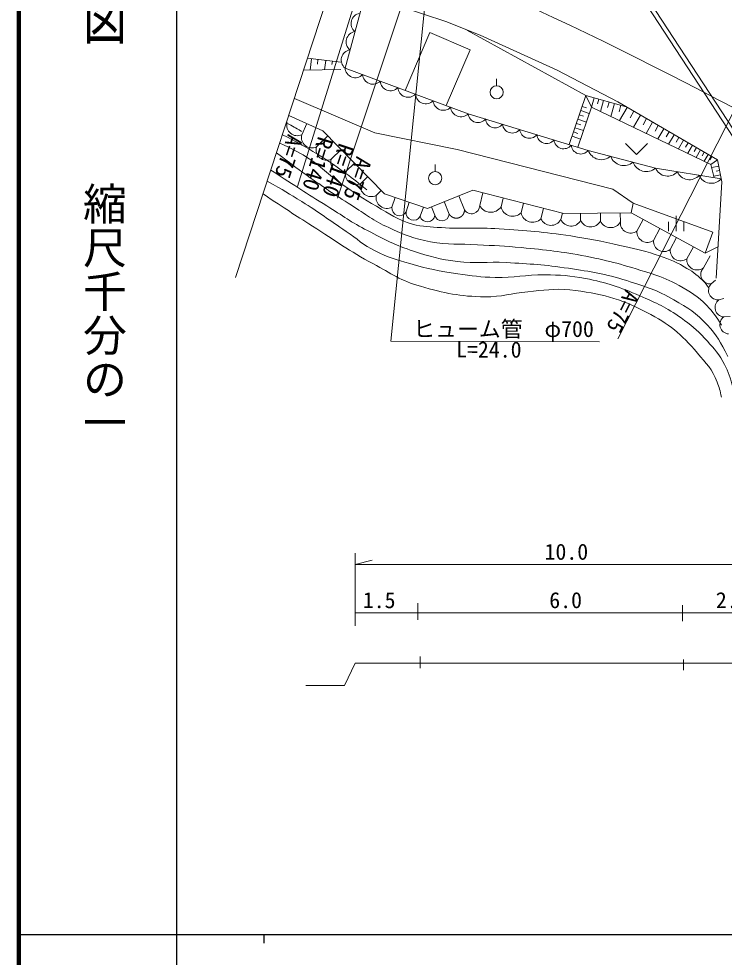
# Model space of a CAD drawing. Units: millimetres, scale not verified. Extents: x 40000 to 680000, y 20000 to 380000.
# Drawn here: x 40000 to 120581, y 202409 to 309636 of the extents above; entities that cross this region are included whole.
import ezdxf
from ezdxf.enums import TextEntityAlignment as Align

# ---------------------------------------------------------------- set-up
doc = ezdxf.new("R2010")
doc.units = ezdxf.units.MM
doc.header["$LTSCALE"] = 1000
doc.linetypes.add('CHAIN', pattern=[18.5, 12, -1.5, 3.5, -1.5])
for name, color, linetype, lineweight in [('M-BGD', 7, 'Continuous', 13), ('M-BMK', 2, 'CHAIN', 13), ('M-STR-HTXT', 7, 'Continuous', 13), ('M-TTL', 2, 'Continuous', 140), ('M-TTL-BAND', 7, 'Continuous', 25)]:
    doc.layers.add(name, color=color, linetype=linetype, lineweight=lineweight)
doc.styles.add('@ＭＳ ゴシック', font='')
doc.styles.add('ＭＳ ゴシック', font='')
doc.styles.get('@ＭＳ ゴシック').set_extended_font_data('@MS Gothic')
doc.styles.get('ＭＳ ゴシック').set_extended_font_data('MS Gothic')

msp = doc.modelspace()

# ---------------------------------------------------------------- linework, layer by layer
at = {"layer": 'M-BGD'}
for p, q in [((111729, 311190), (126731, 288258)), ((112068, 311584), (127149, 288532)), ((72985, 305117), (76769, 304673)), ((73450, 305063), (73299, 303776)), ((74173, 304978), (74109, 304435)), ((75058, 304874), (74933, 303804)), ((75822, 304785), (75778, 304410)), ((72541, 303762), (76788, 303836)), ((94586, 301985), (94586, 302785)), ((102887, 295265), (104768, 300856)), ((104768, 300856), (105411, 299542)), ((105732, 300590), (105439, 299528)), ((106262, 300444), (106116, 299913)), ((106793, 300297), (106448, 299044)), ((104355, 299629), (104842, 299465)), ((107420, 300125), (107247, 299498)), ((108046, 299952), (107639, 298473)), ((108786, 299748), (108582, 299009)), ((109509, 299504), (108632, 297996)), ((103863, 298165), (104838, 297837)), ((104027, 298653), (104515, 298489)), ((104191, 299141), (105166, 298813)), ((110263, 299066), (109825, 298312)), ((111017, 298628), (110210, 297239)), ((111711, 298224), (111308, 297530)), ((72912, 297665), (72333, 296391)), ((103534, 297189), (104510, 296861)), ((103698, 297677), (104187, 297513)), ((112406, 297821), (111663, 296542)), ((113045, 297449), (112674, 296810)), ((113685, 297078), (113000, 295900)), ((75304, 296260), (74006, 294992)), ((103206, 296213), (104182, 295884)), ((103370, 296701), (103858, 296537)), ((114273, 296736), (113931, 296147)), ((114862, 296394), (114232, 295310)), ((115404, 296079), (115089, 295537)), ((109307, 295394), (110557, 294144)), ((111807, 295394), (110557, 294144)), ((115946, 295764), (115366, 294765)), ((116445, 295474), (116155, 294975)), ((116944, 295184), (116410, 294264)), ((117404, 294917), (117137, 294457)), ((76820, 294707), (75679, 293592)), ((117863, 294649), (117372, 293803)), ((118296, 294398), (118050, 293975)), ((118728, 294147), (118276, 293369)), ((119160, 293896), (118934, 293507)), ((78337, 293155), (77352, 292192)), ((87567, 292171), (87567, 292971)), ((119067, 292990), (119820, 293512)), ((119955, 292788), (119150, 292639)), ((120138, 291805), (119379, 291664)), ((120046, 292297), (119644, 292222)), ((79854, 291603), (79025, 290793)), ((81406, 290014), (80826, 289447)), ((93015, 289743), (92649, 288308)), ((83004, 289213), (82627, 288101)), ((84610, 288668), (84243, 287583)), ((88600, 288741), (89170, 287314)), ((90270, 289410), (90910, 287811)), ((95349, 289148), (95092, 288142)), ((97651, 288561), (97370, 287459)), ((86216, 288124), (85858, 287066)), ((87129, 288153), (87514, 287190)), ((99953, 287974), (99647, 286776)), ((102103, 287426), (101915, 286688)), ((104175, 287406), (104182, 286600)), ((106442, 287424), (106449, 286512)), ((108708, 287442), (108716, 286424)), ((111338, 286705), (110613, 285372)), ((114230, 285378), (114230, 286428)), ((115105, 285378), (115105, 287128)), ((115980, 285378), (115980, 286428)), ((113243, 285668), (112510, 284320)), ((115148, 284632), (114406, 283268)), ((117053, 283595), (116303, 282216)), ((119863, 283590), (118413, 282856)), ((118958, 282559), (118200, 281165)), ((119087, 279341), (119593, 279777)), ((119975, 277518), (120550, 277685)), ((120522, 275572), (121268, 275605))]:
    msp.add_line(p, q, dxfattribs=at)
for points in [[(79511, 312340), (77271, 304003), (91350, 298785), (105057, 294603), (112718, 292574), (120224, 291340)], [(79047, 312490), (83693, 310990), (88767, 309311), (92687, 307746), (101517, 303782), (108419, 300138), (119820, 293512), (120290, 290986), (119655, 279985)], [(84135, 301459), (86964, 308066), (91548, 306103), (88817, 299724)], [(109363, 299589), (104768, 300856), (91190, 308344)], [(71485, 300539), (80666, 296594), (90087, 294699), (107853, 290185), (110172, 288570), (119282, 285257), (118413, 282856), (109965, 287452), (110172, 288570)], [(103873, 294964), (105411, 299542), (119067, 292990), (119425, 291471)], [(70850, 298602), (74745, 296832), (81785, 289626), (86671, 287970), (91847, 290040), (102242, 287390), (109965, 287452)], [(89170, 287314), (89179, 287300), (89188, 287286), (89197, 287272), (89206, 287258), (89215, 287245), (89225, 287232), (89235, 287218), (89245, 287205), (89256, 287193), (89266, 287180), (89277, 287167), (89288, 287155), (89300, 287143), (89311, 287131), (89323, 287120), (89335, 287108), (89347, 287097), (89359, 287086), (89372, 287075), (89384, 287065), (89397, 287054), (89410, 287044), (89424, 287034), (89437, 287025), (89451, 287015), (89464, 287006), (89478, 286997), (89492, 286988), (89506, 286980), (89521, 286972), (89535, 286964), (89550, 286956), (89565, 286949), (89580, 286942), (89595, 286935), (89610, 286928), (89625, 286922), (89640, 286916), (89656, 286910), (89671, 286905), (89687, 286899), (89703, 286894), (89719, 286890), (89735, 286885), (89751, 286881), (89767, 286877), (89783, 286874), (89799, 286870), (89815, 286867), (89832, 286865), (89848, 286862), (89864, 286860), (89881, 286858), (89897, 286857), (89914, 286856), (89930, 286855), (89947, 286854), (89963, 286854), (89980, 286854), (89996, 286854), (90013, 286854), (90029, 286855), (90046, 286856), (90062, 286858), (90079, 286859), (90095, 286861), (90111, 286863), (90128, 286866), (90144, 286869), (90160, 286872), (90176, 286875), (90192, 286879), (90208, 286883), (90224, 286887), (90240, 286892), (90256, 286897), (90272, 286902), (90287, 286907), (90303, 286913), (90318, 286919), (90334, 286925), (90349, 286931), (90364, 286938), (90379, 286945), (90394, 286952), (90409, 286960), (90423, 286968), (90438, 286976), (90452, 286984), (90466, 286993), (90480, 287001), (90494, 287010), (90507, 287020), (90521, 287029), (90534, 287039), (90547, 287049), (90560, 287059), (90573, 287070), (90586, 287080), (90598, 287091), (90610, 287102), (90622, 287114), (90634, 287125), (90646, 287137), (90657, 287149), (90668, 287161), (90679, 287173), (90690, 287186), (90701, 287199), (90711, 287212), (90721, 287225), (90731, 287238), (90741, 287251), (90750, 287265), (90759, 287279), (90768, 287293), (90777, 287307), (90785, 287321), (90793, 287335), (90801, 287350), (90809, 287365), (90816, 287379), (90823, 287394), (90830, 287409), (90836, 287424), (90843, 287440), (90849, 287455), (90854, 287471), (90860, 287486), (90865, 287502), (90870, 287518), (90875, 287533), (90879, 287549), (90883, 287565), (90887, 287582), (90890, 287598), (90894, 287614), (90897, 287630), (90899, 287646), (90902, 287663), (90904, 287679), (90905, 287696), (90907, 287712), (90908, 287729), (90909, 287745), (90910, 287762), (90910, 287778), (90910, 287795), (90910, 287811)]]:
    msp.add_lwpolyline(points, dxfattribs=at)
for centre in [(94586, 301235), (87567, 291421)]:
    msp.add_circle(centre, 750, dxfattribs=at)
for centre, radius, start, end in [((79136, 309089), 1182, 99.01551, 230.89957), ((78576, 307004), 1182, 99.01551, 230.89957), ((78016, 304920), 1182, 99.01551, 230.89957), ((78440, 304073), 1172, 183.40422, 315.92755), ((80452, 303327), 1172, 183.40422, 315.92755), ((82463, 302582), 1172, 183.40422, 315.92755), ((84474, 301836), 1172, 183.40422, 315.92755), ((86486, 301091), 1172, 183.40422, 315.92755), ((88497, 300346), 1172, 183.40422, 315.92755), ((90509, 299600), 1172, 183.40422, 315.92755), ((92446, 298868), 1098, 184.29996, 321.76238), ((94404, 298270), 1098, 184.29996, 321.76238), ((71817, 297475), 1200, 164.69693, 295.46909), ((96362, 297673), 1098, 184.29996, 321.76238), ((73490, 296075), 1200, 164.69693, 295.46909), ((98320, 297075), 1098, 184.29996, 321.76238), ((100278, 296478), 1098, 184.29996, 321.76238), ((75163, 294675), 1200, 164.69693, 295.46909), ((102236, 295880), 1098, 184.29996, 321.76238), ((104195, 295283), 1098, 184.29996, 321.76238), ((106564, 295131), 1596, 199.32197, 311.00805), ((109117, 294454), 1596, 199.32197, 311.00805), ((76836, 293275), 1200, 164.69693, 295.46909), ((111671, 293778), 1596, 199.32197, 311.00805), ((78509, 291876), 1200, 164.69693, 295.46909), ((114099, 293155), 1498, 202.85148, 318.47498), ((116601, 292744), 1498, 202.85148, 318.47498), ((119103, 292333), 1498, 202.85148, 318.47498), ((80256, 290563), 1253, 169.42262, 297.04861), ((82058, 289217), 1253, 169.42262, 297.04861), ((83485, 287998), 864, 173.14992, 331.30744), ((85100, 287480), 864, 173.14992, 331.30744), ((91715, 288285), 934, 210.46804, 1.42275), ((93919, 288944), 1421, 206.60879, 325.63416), ((96421, 288433), 1360, 192.32533, 314.27618), ((98698, 287749), 1360, 192.32533, 314.27618), ((86675, 287270), 843, 194.03962, 354.53869), ((88332, 287394), 843, 194.03962, 354.53869), ((100803, 287301), 1269, 204.42633, 331.12828), ((103070, 287213), 1269, 204.42633, 331.12828), ((105338, 287125), 1269, 204.42633, 331.12828), ((107605, 287037), 1269, 204.42633, 331.12828), ((109902, 286326), 1190, 175.30123, 306.67457), ((111799, 285274), 1190, 175.30123, 306.67457), ((113696, 284223), 1190, 175.30123, 306.67457), ((115592, 283171), 1190, 175.30123, 306.67457), ((117489, 282119), 1190, 175.30123, 306.67457), ((118989, 280421), 1084, 136.71066, 275.19842), ((119876, 278598), 1084, 136.71066, 275.19842), ((120614, 276648), 1080, 126.31271, 265.13202), ((121162, 274702), 1080, 126.31271, 265.13202)]:
    msp.add_arc(centre, radius, start, end, dxfattribs=at)
for points, knots in [([(69803, 295407), (71260, 294764), (71718, 294523), (72876, 293832), (74593, 292807), (75289, 291848), (76932, 290709), (78426, 289673), (79281, 289115), (80858, 288213), (82409, 287326), (83233, 286650), (84958, 286184), (86217, 285844), (86970, 285862), (88271, 285770), (90836, 285589), (92288, 285806), (94855, 285646), (98068, 285445), (99870, 285287), (103054, 284817), (105254, 284493), (106477, 284236), (108645, 283741), (110240, 283376), (111161, 283252), (112703, 282705), (114028, 282236), (114798, 282001), (116016, 281298), (116887, 280794), (117381, 280483), (118087, 279765), (118409, 279437), (118633, 279174), (118831, 278893)], [0, 0, 0, 0, 1, 1, 1, 2, 2, 2, 3, 3, 3, 4, 4, 4, 5, 5, 5, 6, 6, 6, 7, 7, 7, 8, 8, 8, 9, 9, 9, 10, 10, 10, 11, 11, 11, 12, 12, 12, 12]), ([(69447, 294321), (71106, 293053), (71557, 292720), (72938, 291733), (74872, 290350), (75981, 289609), (77990, 288337), (79633, 287298), (80488, 286581), (82256, 285770), (84041, 284951), (85090, 284529), (87018, 284155), (89086, 283754), (90299, 283957), (92401, 283824), (94359, 283699), (95460, 283687), (97412, 283492), (100303, 283203), (101933, 283059), (104783, 282498), (107741, 281917), (108783, 281590), (112244, 280526)], [0, 0, 0, 0, 1, 1, 1, 2, 2, 2, 3, 3, 3, 4, 4, 4, 5, 5, 5, 6, 6, 6, 7, 7, 7, 8, 8, 8, 8]), ([(68801, 292352), (71883, 290341), (72679, 289810), (75205, 288244), (77007, 287128), (77959, 286398), (79843, 285428), (81846, 284398), (82966, 283777), (85103, 283068), (86994, 282440), (88095, 282166), (90072, 281908), (92238, 281626), (93482, 281911), (95662, 281784), (98452, 281622), (100022, 281536), (102785, 281122), (105417, 280726), (106913, 280512), (109452, 279714), (111618, 279032), (112872, 278659), (114836, 277519), (116444, 276584), (117395, 276039), (118646, 274661), (119774, 273418), (120140, 272748), (120992, 271059)], [0, 0, 0, 0, 1, 1, 1, 2, 2, 2, 3, 3, 3, 4, 4, 4, 5, 5, 5, 6, 6, 6, 7, 7, 7, 8, 8, 8, 9, 9, 9, 10, 10, 10, 10]), ([(68385, 291082), (70298, 289996), (70814, 289690), (72338, 288741), (74356, 287484), (75418, 286674), (77390, 285345), (78685, 284473), (79309, 283813), (80703, 283109), (82178, 282365), (83087, 282109), (84678, 281660), (86779, 281067), (87984, 280812), (90144, 280500), (91801, 280261), (92736, 280107), (94410, 280086), (96628, 280059), (97864, 280389), (100083, 280376), (101902, 280365), (102933, 280296), (104721, 279962), (107230, 279493), (108599, 278981), (110948, 277981), (112869, 277164), (113944, 276646), (115654, 275448), (116790, 274652), (117404, 274149), (118345, 273129), (119236, 272164), (119781, 271629), (120416, 270479), (120963, 269487), (121120, 269032), (121493, 267787)], [0, 0, 0, 0, 1, 1, 1, 2, 2, 2, 3, 3, 3, 4, 4, 4, 5, 5, 5, 6, 6, 6, 7, 7, 7, 8, 8, 8, 9, 9, 9, 10, 10, 10, 11, 11, 11, 12, 12, 12, 13, 13, 13, 13]), ([(67907, 289623), (70620, 287820), (71327, 287356), (73544, 285941), (76237, 284220), (77685, 283145), (80501, 281634), (82554, 280533), (83641, 279694), (85884, 279066), (88693, 278280), (90339, 277903), (93255, 277866), (95177, 277841), (96226, 278287), (98142, 278445), (100014, 278600), (101079, 278856), (102946, 278652), (106497, 278265), (108554, 277731), (111725, 276085), (114299, 274749), (115641, 273654), (117522, 271447), (118535, 270259), (119211, 269596), (119758, 268134), (120006, 267472), (120113, 267185), (120255, 266395)], [0, 0, 0, 0, 1, 1, 1, 2, 2, 2, 3, 3, 3, 4, 4, 4, 5, 5, 5, 6, 6, 6, 7, 7, 7, 8, 8, 8, 9, 9, 9, 10, 10, 10, 10]), ([(112244, 280526), (113741, 279998), (114249, 279804), (115436, 279144), (116763, 278407), (117538, 277966), (118583, 276867), (119339, 276072), (119619, 275696), (120281, 274630)], [0, 0, 0, 0, 1, 1, 1, 2, 2, 2, 3, 3, 3, 3])]:
    msp.add_open_spline(points, degree=3, knots=knots, dxfattribs=at)
at = {"layer": 'M-BMK'}
msp.add_lwpolyline([(121843, 299378), (119966, 300355), (118088, 301331), (116208, 302304), (114326, 303273), (112441, 304235), (110552, 305190), (108659, 306136), (106760, 307072), (104855, 307995), (102944, 308905), (101026, 309799), (99100, 310677), (97165, 311536), (95222, 312375), (93270, 313192), (91308, 313986), (89336, 314755), (87354, 315497), (85395, 316198)], dxfattribs=at)
at = {"layer": 'M-STR-HTXT'}
for p, q in [((64773, 280060), (86407, 346067)), ((80341, 317826), (71826, 290456)), ((85426, 316188), (76409, 289140)), ((121843, 299378), (108446, 273067)), ((78422, 240284), (78422, 248578)), ((78422, 247274), (80354, 247791)), ((78422, 247274), (128140, 247274)), ((85600, 240963), (85600, 242859)), ((115816, 240802), (115816, 242619)), ((78422, 241745), (128140, 241745)), ((85844, 235452), (85844, 236777)), ((115937, 235218), (115937, 236445)), ((77196, 233440), (72794, 233440))]:
    msp.add_line(p, q, dxfattribs=at)
for points in [[(86855, 315675), (82511, 272790), (106317, 272728)], [(77196, 233440), (78422, 235997), (128357, 235997)]]:
    msp.add_lwpolyline(points, dxfattribs=at)
msp.add_open_spline([(70574, 297761), (71440, 297263), (71440, 297263), (72307, 296765)], degree=3, dxfattribs=at)
msp.add_open_spline([(70124, 296388), (71793, 295534), (72267, 295283), (73590, 294487), (75106, 293576), (75927, 293013), (77351, 291964), (78309, 291257), (78630, 291013), (79761, 290097)], degree=3, knots=[0, 0, 0, 0, 1, 1, 1, 2, 2, 2, 3, 3, 3, 3], dxfattribs=at)
at = {"layer": 'M-TTL'}
msp.add_line((40000, 380000), (40000, 20000), dxfattribs=at)
at = {"layer": 'M-TTL-BAND'}
for p, q in [((58000, 370000), (58000, 20000)), ((40000, 205000), (579000, 205000)), ((68000, 205000), (68000, 204000))]:
    msp.add_line(p, q, dxfattribs=at)

# ---------------------------------------------------------------- texts
at = {"layer": 'M-STR-HTXT', "style": 'ＭＳ ゴシック'}
for s, rotation, p in [('A=75', 251.853, (69455, 294345)), ('R=140', 252.717, (72767, 293480)), ('A=75', 251.564, (77301, 291813))]:
    msp.add_text(s, height=1833, rotation=rotation, dxfattribs=at).set_placement(p, align=Align.BOTTOM_CENTER)
for s, rotation, p in [('R=140', 251.564, (77361, 291995)), ('A=75', 243.014, (109813, 275753)), ('L=24.0', 359.85, (93694, 272761))]:
    msp.add_text(s, height=1833, rotation=rotation, dxfattribs=at).set_placement(p, align=Align.TOP_CENTER)
for s, p in [('ヒューム管\u3000φ700', (95369, 272728)), ('10.0', (102548, 247274)), ('1.5', (81165, 241745)), ('6.0', (102465, 241745)), ('2.5', (121493, 241745))]:
    msp.add_text(s, height=1833, dxfattribs=at).set_placement(p, align=Align.BOTTOM_CENTER)
at = {"layer": 'M-TTL-BAND', "style": '@ＭＳ ゴシック', "width": 1.4}
msp.add_text('平  面  図', height=3666, rotation=270, dxfattribs=at).set_placement((49777, 306475), align=Align.MIDDLE_RIGHT)
at = {"layer": 'M-TTL-BAND', "style": '@ＭＳ ゴシック'}
msp.add_text('縮尺千分の一', height=3666, rotation=270, dxfattribs=at).set_placement((49777, 261030), align=Align.MIDDLE_RIGHT)

doc.saveas('drawing.dxf')
